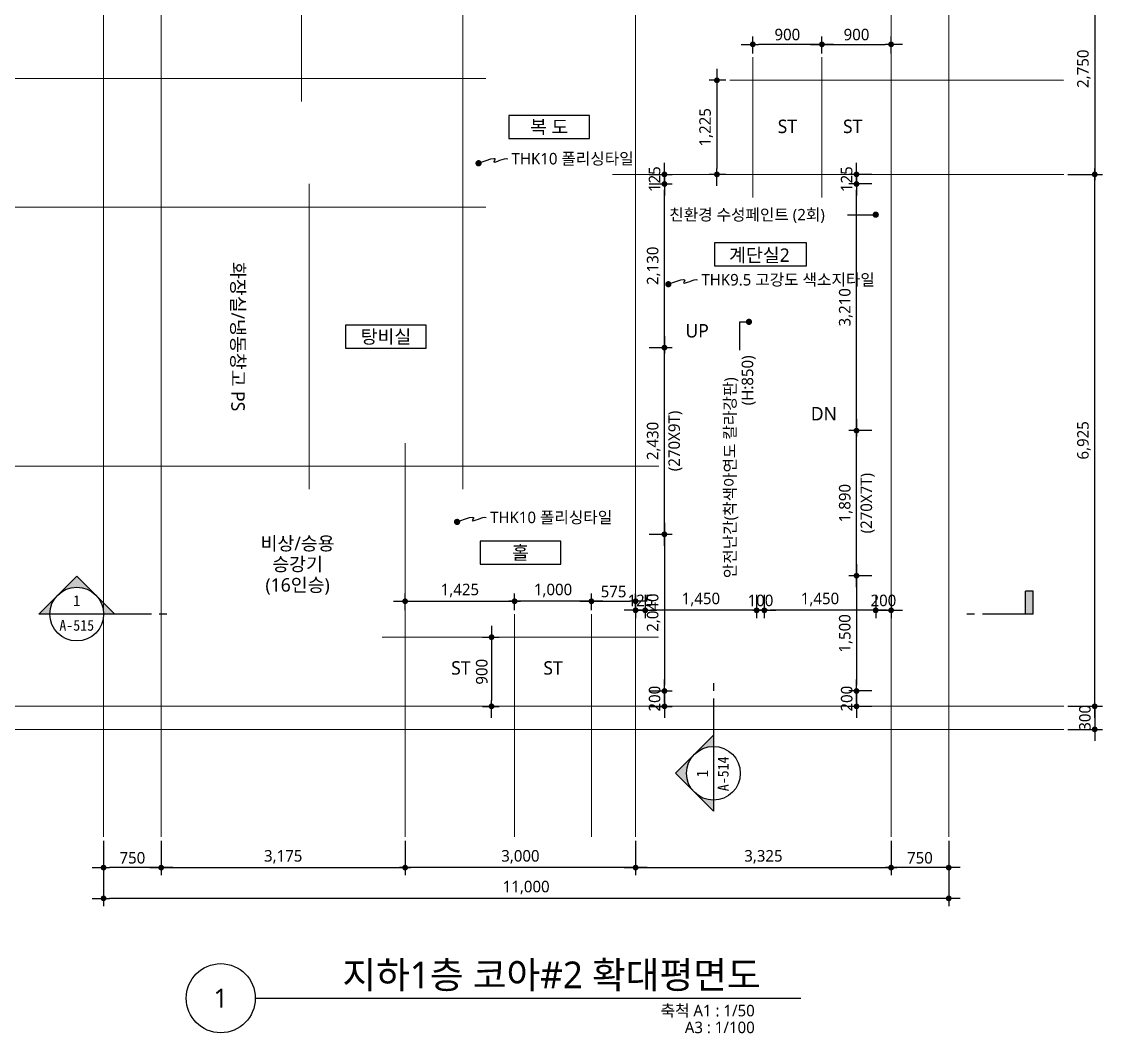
# Model space of a CAD drawing. Header units: millimetres. Extents: x 3320976 to 3527701, y 1183647 to 1243117.
# Drawn here: x 3365284 to 3379351, y 1183647 to 1196819 of the extents above; entities that cross this region are included whole.
import ezdxf
from ezdxf.enums import TextEntityAlignment as Align

# ---------------------------------------------------------------- set-up
doc = ezdxf.new("R2010")
doc.units = ezdxf.units.MM
doc.header["$MEASUREMENT"] = 0
doc.linetypes.add('CEN', pattern=[62, 60, -1, 0, -1])
doc.layers.get('0').update_dxf_attribs({"linetype": 'CONTINUOUS'})
for name, color, linetype, lineweight in [('A-CNTL', 1, 'CEN', 15), ('A-DIMS', 7, 'CONTINUOUS', 25), ('A-MKXS-LEAD', 7, 'CONTINUOUS', 25), ('A-MKXS-MAK1', 3, 'CONTINUOUS', 25), ('A-MKXS-TEXT1', 3, 'CONTINUOUS', 25), ('A-MKXS-TEXT2', 7, 'CONTINUOUS', 25), ('A-MKXX-NAME', 3, 'CONTINUOUS', 25), ('A-MKXX-SYMB', 7, 'CONTINUOUS', 25), ('A-XXXX-SYMB', 7, 'CONTINUOUS', 25), ('A-XXXX-TXT1', 3, 'CONTINUOUS', 25)]:
    doc.layers.add(name, color=color, linetype=linetype, lineweight=lineweight)
doc.styles.add('HY울릉도L', font='')
doc.styles.add('돋움체', font='')
doc.styles.add('맑은고딕', font='malgun.ttf')
doc.styles.get('HY울릉도L').set_extended_font_data('HYwulM')
doc.styles.get('돋움체').set_extended_font_data('DotumChe')
doc.dimstyles.new('CDIM', dxfattribs={"dimtxt": 3, "dimasz": 1.5, "dimexe": 2, "dimexo": 1, "dimgap": 1, "dimtad": 1, "dimdec": 0, "dimrnd": 0.5, "dimzin": 0, "dimdsep": 32, "dimlunit": 6, "dimtxsty": 'HY울릉도L', "dimblk1": '_CIDOT', "dimblk2": '_CIDOT', "dimsah": 1, "dimcen": 5.5, "dimclrd": 2, "dimclre": 2, "dimclrt": 7, "dimadec": 0, "dimazin": 0, "dimtfac": 1, "dimtdec": 0, "dimtix": 1, "dimtmove": 2, "dimatfit": 1, "dimldrblk": '_CIDOT', "dimfxl": 1, "dimtolj": 1, "dimtzin": 0, "dimlwd": -1, "dimarcsym": 0})

# ---------------------------------------------------------------- blocks, each defined once
blk = doc.blocks.new('_CIDOT')
at = {"color": 0, "linetype": 'ByBlock'}
blk.add_line((2, 0), (-1, 0), dxfattribs=at)
at = {"color": 0, "linetype": 'ByBlock', "const_width": 0.5}
blk.add_lwpolyline([(-0.25, 0, 1), (0.25, 0, 1)], format="xyb", close=True, dxfattribs=at)
blk = doc.blocks.new('*D472')
at = {"layer": 'A-DIMS', "lineweight": -2, "transparency": 16777216}
for p, q in [((0, -14450), (0, -14900)), ((750, -14450), (750, -14900))]:
    blk.add_line(p, q, dxfattribs=at)
at = {"layer": 'A-DIMS', "transparency": 16777216}
blk.add_line((675, -14800), (75, -14800), dxfattribs=at)
at = {"layer": 'A-DIMS', "transparency": 16777216, "xscale": 75, "yscale": 75, "zscale": 75, "rotation": 180}
blk.add_blockref('_CIDOT', (0, -14800), dxfattribs=at)
at = {"layer": 'A-DIMS', "transparency": 16777216, "xscale": 75, "yscale": 75, "zscale": 75}
blk.add_blockref('_CIDOT', (750, -14800), dxfattribs=at)
at = {"layer": 'A-DIMS', "color": 3, "transparency": 16777216, "insert": (375, -14673), "char_height": 150, "attachment_point": 5, "style": '맑은고딕'}
blk.add_mtext('\\A1;750', dxfattribs=at)
blk = doc.blocks.new('*D473')
at = {"layer": 'A-DIMS', "lineweight": -2, "transparency": 16777216}
for p, q in [((10250, -14450), (10250, -14900)), ((11000, -14450), (11000, -14900))]:
    blk.add_line(p, q, dxfattribs=at)
at = {"layer": 'A-DIMS', "transparency": 16777216}
blk.add_line((10925, -14800), (10325, -14800), dxfattribs=at)
at = {"layer": 'A-DIMS', "transparency": 16777216, "xscale": 75, "yscale": 75, "zscale": 75, "rotation": 180}
blk.add_blockref('_CIDOT', (10250, -14800), dxfattribs=at)
at = {"layer": 'A-DIMS', "transparency": 16777216, "xscale": 75, "yscale": 75, "zscale": 75}
blk.add_blockref('_CIDOT', (11000, -14800), dxfattribs=at)
at = {"layer": 'A-DIMS', "color": 3, "transparency": 16777216, "insert": (10625, -14673), "char_height": 150, "attachment_point": 5, "style": '맑은고딕'}
blk.add_mtext('\\A1;750', dxfattribs=at)
blk = doc.blocks.new('*D475')
at = {"layer": 'A-DIMS', "lineweight": -2, "transparency": 16777216}
for p, q in [((6925, -14450), (6925, -14900)), ((10250, -14450), (10250, -14900))]:
    blk.add_line(p, q, dxfattribs=at)
at = {"layer": 'A-DIMS', "transparency": 16777216}
blk.add_line((7000, -14800), (10175, -14800), dxfattribs=at)
at = {"layer": 'A-DIMS', "transparency": 16777216, "xscale": 75, "yscale": 75, "zscale": 75, "rotation": 180}
blk.add_blockref('_CIDOT', (6925, -14800), dxfattribs=at)
at = {"layer": 'A-DIMS', "transparency": 16777216, "xscale": 75, "yscale": 75, "zscale": 75}
blk.add_blockref('_CIDOT', (10250, -14800), dxfattribs=at)
at = {"layer": 'A-DIMS', "color": 3, "transparency": 16777216, "insert": (8588, -14660), "char_height": 150, "attachment_point": 5, "style": '맑은고딕'}
blk.add_mtext('\\A1;3,325', dxfattribs=at)
blk = doc.blocks.new('*D476')
at = {"layer": 'A-DIMS', "lineweight": -2, "transparency": 16777216}
for p, q in [((750, -14450), (750, -14900)), ((3925, -14450), (3925, -14900))]:
    blk.add_line(p, q, dxfattribs=at)
at = {"layer": 'A-DIMS', "transparency": 16777216}
blk.add_line((825, -14800), (3850, -14800), dxfattribs=at)
at = {"layer": 'A-DIMS', "transparency": 16777216, "xscale": 75, "yscale": 75, "zscale": 75, "rotation": 180}
blk.add_blockref('_CIDOT', (750, -14800), dxfattribs=at)
at = {"layer": 'A-DIMS', "transparency": 16777216, "xscale": 75, "yscale": 75, "zscale": 75}
blk.add_blockref('_CIDOT', (3925, -14800), dxfattribs=at)
at = {"layer": 'A-DIMS', "color": 3, "transparency": 16777216, "insert": (2338, -14660), "char_height": 150, "attachment_point": 5, "style": '맑은고딕'}
blk.add_mtext('\\A1;3,175', dxfattribs=at)
blk = doc.blocks.new('*D477')
at = {"layer": 'A-DIMS', "lineweight": -2, "transparency": 16777216}
for p, q in [((12550, -3025), (13000, -3025)), ((12550, -5775), (13000, -5775))]:
    blk.add_line(p, q, dxfattribs=at)
at = {"layer": 'A-DIMS', "transparency": 16777216}
blk.add_line((12900, -3100), (12900, -5700), dxfattribs=at)
at = {"layer": 'A-DIMS', "transparency": 16777216, "xscale": 75, "yscale": 75, "zscale": 75}
for p, rotation in [((12900, -3025), 90), ((12900, -5775), 270)]:
    blk.add_blockref('_CIDOT', p, dxfattribs=dict(at, rotation=rotation))
at = {"layer": 'A-DIMS', "color": 3, "transparency": 16777216, "insert": (12760, -4400), "char_height": 150, "attachment_point": 5, "rotation": 90, "style": '맑은고딕'}
blk.add_mtext('\\A1;2,750', dxfattribs=at)
blk = doc.blocks.new('*D478')
at = {"layer": 'A-DIMS', "lineweight": -2, "transparency": 16777216}
for p, q in [((12550, -5775), (13000, -5775)), ((12550, -12700), (13000, -12700))]:
    blk.add_line(p, q, dxfattribs=at)
at = {"layer": 'A-DIMS', "transparency": 16777216}
blk.add_line((12900, -12625), (12900, -5850), dxfattribs=at)
at = {"layer": 'A-DIMS', "transparency": 16777216, "xscale": 75, "yscale": 75, "zscale": 75}
for p, rotation in [((12900, -5775), 90), ((12900, -12700), 270)]:
    blk.add_blockref('_CIDOT', p, dxfattribs=dict(at, rotation=rotation))
at = {"layer": 'A-DIMS', "color": 3, "transparency": 16777216, "insert": (12760, -9238), "char_height": 150, "attachment_point": 5, "rotation": 90, "style": '맑은고딕'}
blk.add_mtext('\\A1;6,925', dxfattribs=at)
blk = doc.blocks.new('*D479')
at = {"layer": 'A-DIMS', "transparency": 16777216}
for p, q in [((12900, -12625), (12900, -12550)), ((12900, -12700), (12900, -13000)), ((12900, -13075), (12900, -13150))]:
    blk.add_line(p, q, dxfattribs=at)
at = {"layer": 'A-DIMS', "lineweight": -2, "transparency": 16777216}
for p, q in [((12550, -12700), (13000, -12700)), ((12550, -13000), (13000, -13000))]:
    blk.add_line(p, q, dxfattribs=at)
at = {"layer": 'A-DIMS', "transparency": 16777216, "xscale": 75, "yscale": 75, "zscale": 75}
for p, rotation in [((12900, -12700), 270), ((12900, -13000), 90)]:
    blk.add_blockref('_CIDOT', p, dxfattribs=dict(at, rotation=rotation))
at = {"layer": 'A-DIMS', "color": 3, "transparency": 16777216, "insert": (12773, -12850), "char_height": 150, "attachment_point": 5, "rotation": 90, "style": '맑은고딕'}
blk.add_mtext('\\A1;300', dxfattribs=at)
blk = doc.blocks.new('*D482')
at = {"layer": 'A-DIMS', "lineweight": -2, "transparency": 16777216}
for p, q in [((3925, -14450), (3925, -14900)), ((6925, -14450), (6925, -14900))]:
    blk.add_line(p, q, dxfattribs=at)
at = {"layer": 'A-DIMS', "transparency": 16777216}
blk.add_line((6850, -14800), (4000, -14800), dxfattribs=at)
at = {"layer": 'A-DIMS', "transparency": 16777216, "xscale": 75, "yscale": 75, "zscale": 75, "rotation": 180}
blk.add_blockref('_CIDOT', (3925, -14800), dxfattribs=at)
at = {"layer": 'A-DIMS', "transparency": 16777216, "xscale": 75, "yscale": 75, "zscale": 75}
blk.add_blockref('_CIDOT', (6925, -14800), dxfattribs=at)
at = {"layer": 'A-DIMS', "color": 3, "transparency": 16777216, "insert": (5425, -14660), "char_height": 150, "attachment_point": 5, "style": '맑은고딕'}
blk.add_mtext('\\A1;3,000', dxfattribs=at)
blk = doc.blocks.new('*D486')
at = {"layer": 'A-DIMS', "lineweight": -2, "transparency": 16777216}
for p, q in [((0, -14450), (0, -15300)), ((11000, -14450), (11000, -15300))]:
    blk.add_line(p, q, dxfattribs=at)
at = {"layer": 'A-DIMS', "transparency": 16777216}
blk.add_line((10925, -15200), (75, -15200), dxfattribs=at)
at = {"layer": 'A-DIMS', "transparency": 16777216, "xscale": 75, "yscale": 75, "zscale": 75, "rotation": 180}
blk.add_blockref('_CIDOT', (0, -15200), dxfattribs=at)
at = {"layer": 'A-DIMS', "transparency": 16777216, "xscale": 75, "yscale": 75, "zscale": 75}
blk.add_blockref('_CIDOT', (11000, -15200), dxfattribs=at)
at = {"layer": 'A-DIMS', "color": 3, "transparency": 16777216, "insert": (5500, -15060), "char_height": 150, "attachment_point": 5, "style": '맑은고딕'}
blk.add_mtext('\\A1;11,000', dxfattribs=at)
blk = doc.blocks.new('비상승용승강기16인승')
at = {"layer": 'A-MKXX-NAME', "style": '맑은고딕'}
for s, p in [('비상/승용', (0, 270)), ('승강기', (0, 0)), ('(16인승)', (0, -270))]:
    blk.add_text(s, height=175, dxfattribs=at).set_placement(p, align=Align.MIDDLE_CENTER)
blk = doc.blocks.new('*D14')
at = {"layer": 'A-DIMS', "lineweight": -2, "transparency": 16777216}
for p, q in [((3371701, 1189155), (3371701, 1189373)), ((3372701, 1189155), (3372701, 1189373))]:
    blk.add_line(p, q, dxfattribs=at)
at = {"layer": 'A-DIMS', "transparency": 16777216}
blk.add_line((3372626, 1189273), (3371776, 1189273), dxfattribs=at)
at = {"layer": 'A-DIMS', "transparency": 16777216, "xscale": 75, "yscale": 75, "zscale": 75, "rotation": 180}
blk.add_blockref('_CIDOT', (3371701, 1189273), dxfattribs=at)
at = {"layer": 'A-DIMS', "transparency": 16777216, "xscale": 75, "yscale": 75, "zscale": 75}
blk.add_blockref('_CIDOT', (3372701, 1189273), dxfattribs=at)
at = {"layer": 'A-DIMS', "color": 3, "transparency": 16777216, "insert": (3372201, 1189413), "char_height": 150, "attachment_point": 5, "style": '맑은고딕'}
blk.add_mtext('\\A1;1,000', dxfattribs=at)
blk = doc.blocks.new('*D9')
at = {"layer": 'A-DIMS', "lineweight": -2, "transparency": 16777216}
for p, q in [((3370276, 1189155), (3370276, 1189373)), ((3371701, 1189155), (3371701, 1189373))]:
    blk.add_line(p, q, dxfattribs=at)
at = {"layer": 'A-DIMS', "transparency": 16777216}
blk.add_line((3370351, 1189273), (3371626, 1189273), dxfattribs=at)
at = {"layer": 'A-DIMS', "transparency": 16777216, "xscale": 75, "yscale": 75, "zscale": 75, "rotation": 180}
blk.add_blockref('_CIDOT', (3370276, 1189273), dxfattribs=at)
at = {"layer": 'A-DIMS', "transparency": 16777216, "xscale": 75, "yscale": 75, "zscale": 75}
blk.add_blockref('_CIDOT', (3371701, 1189273), dxfattribs=at)
at = {"layer": 'A-DIMS', "color": 3, "transparency": 16777216, "insert": (3370989, 1189413), "char_height": 150, "attachment_point": 5, "style": '맑은고딕'}
blk.add_mtext('\\A1;1,425', dxfattribs=at)
blk = doc.blocks.new('*D10')
at = {"layer": 'A-DIMS', "lineweight": -2, "transparency": 16777216}
for p, q in [((3372701, 1189155), (3372701, 1189373)), ((3373276, 1189155), (3373276, 1189373))]:
    blk.add_line(p, q, dxfattribs=at)
at = {"layer": 'A-DIMS', "transparency": 16777216}
blk.add_line((3372776, 1189273), (3373201, 1189273), dxfattribs=at)
at = {"layer": 'A-DIMS', "transparency": 16777216, "xscale": 75, "yscale": 75, "zscale": 75, "rotation": 180}
blk.add_blockref('_CIDOT', (3372701, 1189273), dxfattribs=at)
at = {"layer": 'A-DIMS', "transparency": 16777216, "xscale": 75, "yscale": 75, "zscale": 75}
blk.add_blockref('_CIDOT', (3373276, 1189273), dxfattribs=at)
at = {"layer": 'A-DIMS', "color": 3, "transparency": 16777216, "insert": (3372989, 1189399), "char_height": 150, "attachment_point": 5, "style": '맑은고딕'}
blk.add_mtext('\\A1;575', dxfattribs=at)
blk = doc.blocks.new('*D11')
at = {"layer": 'A-DIMS', "lineweight": -2, "transparency": 16777216}
for p, q in [((3374801, 1196405), (3374801, 1196623)), ((3375701, 1196405), (3375701, 1196623))]:
    blk.add_line(p, q, dxfattribs=at)
at = {"layer": 'A-DIMS', "transparency": 16777216}
blk.add_line((3375626, 1196523), (3374876, 1196523), dxfattribs=at)
at = {"layer": 'A-DIMS', "transparency": 16777216, "xscale": 75, "yscale": 75, "zscale": 75, "rotation": 180}
blk.add_blockref('_CIDOT', (3374801, 1196523), dxfattribs=at)
at = {"layer": 'A-DIMS', "transparency": 16777216, "xscale": 75, "yscale": 75, "zscale": 75}
blk.add_blockref('_CIDOT', (3375701, 1196523), dxfattribs=at)
at = {"layer": 'A-DIMS', "color": 3, "transparency": 16777216, "insert": (3375251, 1196650), "char_height": 150, "attachment_point": 5, "style": '맑은고딕'}
blk.add_mtext('\\A1;900', dxfattribs=at)
blk = doc.blocks.new('*D12')
at = {"layer": 'A-DIMS', "lineweight": -2, "transparency": 16777216}
for p, q in [((3375701, 1196405), (3375701, 1196623)), ((3376601, 1196405), (3376601, 1196623))]:
    blk.add_line(p, q, dxfattribs=at)
at = {"layer": 'A-DIMS', "transparency": 16777216}
blk.add_line((3375776, 1196523), (3376526, 1196523), dxfattribs=at)
at = {"layer": 'A-DIMS', "transparency": 16777216, "xscale": 75, "yscale": 75, "zscale": 75, "rotation": 180}
blk.add_blockref('_CIDOT', (3375701, 1196523), dxfattribs=at)
at = {"layer": 'A-DIMS', "transparency": 16777216, "xscale": 75, "yscale": 75, "zscale": 75}
blk.add_blockref('_CIDOT', (3376601, 1196523), dxfattribs=at)
at = {"layer": 'A-DIMS', "color": 3, "transparency": 16777216, "insert": (3376151, 1196650), "char_height": 150, "attachment_point": 5, "style": '맑은고딕'}
blk.add_mtext('\\A1;900', dxfattribs=at)
blk = doc.blocks.new('*D13')
at = {"layer": 'A-DIMS', "lineweight": -2, "transparency": 16777216}
for p, q in [((3374451, 1196055), (3374234, 1196055)), ((3374451, 1194830), (3374234, 1194830))]:
    blk.add_line(p, q, dxfattribs=at)
at = {"layer": 'A-DIMS', "transparency": 16777216}
blk.add_line((3374334, 1195980), (3374334, 1194905), dxfattribs=at)
at = {"layer": 'A-DIMS', "transparency": 16777216, "xscale": 75, "yscale": 75, "zscale": 75}
for p, rotation in [((3374334, 1196055), 90), ((3374334, 1194830), 270)]:
    blk.add_blockref('_CIDOT', p, dxfattribs=dict(at, rotation=rotation))
at = {"layer": 'A-DIMS', "color": 3, "transparency": 16777216, "insert": (3374193, 1195443), "char_height": 150, "attachment_point": 5, "rotation": 90, "style": '맑은고딕'}
blk.add_mtext('\\A1;1,225', dxfattribs=at)
blk = doc.blocks.new('*D45')
at = {"layer": 'A-DIMS', "lineweight": -2, "transparency": 16777216}
for p, q in [((3371284, 1188805), (3371501, 1188805)), ((3371284, 1187905), (3371501, 1187905))]:
    blk.add_line(p, q, dxfattribs=at)
at = {"layer": 'A-DIMS', "transparency": 16777216}
blk.add_line((3371401, 1188730), (3371401, 1187980), dxfattribs=at)
at = {"layer": 'A-DIMS', "transparency": 16777216, "xscale": 75, "yscale": 75, "zscale": 75}
for p, rotation in [((3371401, 1188805), 90), ((3371401, 1187905), 270)]:
    blk.add_blockref('_CIDOT', p, dxfattribs=dict(at, rotation=rotation))
at = {"layer": 'A-DIMS', "color": 3, "transparency": 16777216, "insert": (3371274, 1188355), "char_height": 150, "attachment_point": 5, "rotation": 90, "style": '맑은고딕'}
blk.add_mtext('\\A1;900', dxfattribs=at)
blk = doc.blocks.new('CORE 2- 단면')
at = {"layer": 'A-MKXS-MAK1'}
h = blk.add_hatch(color=256, dxfattribs=at)
h.paths.add_polyline_path([(5095, 12859), (4847, 12611, 0.414214), (4847, 13106)])
h.paths.add_polyline_path([(4847, 12611), (4600, 12364), (4600, 12509, 0.198912)])
h.paths.add_polyline_path([(4847, 13106, 0.198912), (4600, 13209), (4600, 13354)])
for points in [[(537, 10486), (437, 10486), (437, 10786), (537, 10786)], [(4900, -2015), (4900, -2115), (4600, -2115), (4600, -2015)]]:
    blk.add_hatch(color=256, dxfattribs=at).paths.add_polyline_path(points)
h = blk.add_hatch(color=256, dxfattribs=at)
h.paths.add_polyline_path([(12887, 10291), (12639, 10538, 0.414214), (13134, 10538)])
h.paths.add_polyline_path([(12639, 10538), (12392, 10786), (12537, 10786, 0.198912)])
h.paths.add_polyline_path([(13134, 10538, 0.198912), (13237, 10786), (13382, 10786)])
for p, q in [((4600, 13354), (5095, 12859)), ((4600, 11886), (4600, 13354)), ((4600, 12364), (5095, 12859)), ((4600, 11686), (4600, 11786)), ((437, 10786), (1100, 10786)), ((437, 10786), (437, 10486)), ((537, 10786), (537, 10486)), ((1200, 10786), (1300, 10786)), ((11714, 10786), (11814, 10786)), ((11914, 10786), (13382, 10786)), ((12392, 10786), (12887, 10291)), ((13382, 10786), (12887, 10291)), ((437, 10486), (537, 10486)), ((4600, -1352), (4600, -1252)), ((4600, -2115), (4600, -1452)), ((4600, -2015), (4900, -2015)), ((4900, -2115), (4900, -2015)), ((4600, -2115), (4900, -2115))]:
    blk.add_line(p, q, dxfattribs=at)
for centre in [(4600, 12859), (12887, 10786)]:
    blk.add_circle(centre, 350, dxfattribs=at)
at = {"layer": 'A-MKXS-TEXT2', "style": '돋움체'}
for s, height, rotation, p in [('A-514', 140, 270, (4472, 12866)), ('1', 150, 270, (4744, 12863)), ('A-515', 140, 180, (12887, 10934)), ('1', 140, 180, (12887, 10611))]:
    blk.add_text(s, height=height, rotation=rotation, dxfattribs=at).set_placement(p, align=Align.MIDDLE)
blk = doc.blocks.new('*D353')
at = {"layer": 'A-DIMS', "lineweight": -2, "transparency": 16777216}
for p, q in [((3373451, 1192575), (3373751, 1192575)), ((3373451, 1190145), (3373751, 1190145))]:
    blk.add_line(p, q, dxfattribs=at)
at = {"layer": 'A-DIMS', "transparency": 16777216}
blk.add_line((3373651, 1190220), (3373651, 1192500), dxfattribs=at)
at = {"layer": 'A-DIMS', "transparency": 16777216, "xscale": 75, "yscale": 75, "zscale": 75}
for p, rotation in [((3373651, 1192575), 90), ((3373651, 1190145), 270)]:
    blk.add_blockref('_CIDOT', p, dxfattribs=dict(at, rotation=rotation))
at = {"layer": 'A-DIMS', "color": 3, "transparency": 16777216, "char_height": 150, "attachment_point": 5, "rotation": 90, "style": '맑은고딕'}
for s, insert in [('\\A1;(270X9T)', (3373794, 1191360)), ('\\A1;2,430', (3373511, 1191360))]:
    blk.add_mtext(s, dxfattribs=dict(at, insert=insert))
blk = doc.blocks.new('*D354')
at = {"layer": 'A-DIMS', "lineweight": -2, "transparency": 16777216}
for p, q in [((3373451, 1190145), (3373751, 1190145)), ((3373451, 1188105), (3373751, 1188105))]:
    blk.add_line(p, q, dxfattribs=at)
at = {"layer": 'A-DIMS', "transparency": 16777216}
blk.add_line((3373651, 1190070), (3373651, 1188180), dxfattribs=at)
at = {"layer": 'A-DIMS', "transparency": 16777216, "xscale": 75, "yscale": 75, "zscale": 75}
for p, rotation in [((3373651, 1190145), 90), ((3373651, 1188105), 270)]:
    blk.add_blockref('_CIDOT', p, dxfattribs=dict(at, rotation=rotation))
at = {"layer": 'A-DIMS', "color": 3, "transparency": 16777216, "insert": (3373511, 1189125), "char_height": 150, "attachment_point": 5, "rotation": 90, "style": '맑은고딕'}
blk.add_mtext('\\A1;2,040', dxfattribs=at)
blk = doc.blocks.new('*D355')
at = {"layer": 'A-DIMS', "lineweight": -2, "transparency": 16777216}
for p, q in [((3373451, 1194705), (3373751, 1194705)), ((3373451, 1192575), (3373751, 1192575))]:
    blk.add_line(p, q, dxfattribs=at)
at = {"layer": 'A-DIMS', "transparency": 16777216}
blk.add_line((3373651, 1192650), (3373651, 1194630), dxfattribs=at)
at = {"layer": 'A-DIMS', "transparency": 16777216, "xscale": 75, "yscale": 75, "zscale": 75}
for p, rotation in [((3373651, 1194705), 90), ((3373651, 1192575), 270)]:
    blk.add_blockref('_CIDOT', p, dxfattribs=dict(at, rotation=rotation))
at = {"layer": 'A-DIMS', "color": 3, "transparency": 16777216, "insert": (3373511, 1193640), "char_height": 150, "attachment_point": 5, "rotation": 90, "style": '맑은고딕'}
blk.add_mtext('\\A1;2,130', dxfattribs=at)
blk = doc.blocks.new('*D356')
at = {"layer": 'A-DIMS', "transparency": 16777216}
for p, q in [((3373651, 1194905), (3373651, 1194980)), ((3373651, 1194705), (3373651, 1194830)), ((3373651, 1194630), (3373651, 1194555))]:
    blk.add_line(p, q, dxfattribs=at)
at = {"layer": 'A-DIMS', "lineweight": -2, "transparency": 16777216}
for p, q in [((3373451, 1194830), (3373751, 1194830)), ((3373451, 1194705), (3373751, 1194705))]:
    blk.add_line(p, q, dxfattribs=at)
at = {"layer": 'A-DIMS', "transparency": 16777216, "xscale": 75, "yscale": 75, "zscale": 75}
for p, rotation in [((3373651, 1194830), 270), ((3373651, 1194705), 90)]:
    blk.add_blockref('_CIDOT', p, dxfattribs=dict(at, rotation=rotation))
at = {"layer": 'A-DIMS', "color": 3, "transparency": 16777216, "insert": (3373523, 1194768), "char_height": 150, "attachment_point": 5, "rotation": 90, "style": '맑은고딕'}
blk.add_mtext('\\A1;125', dxfattribs=at)
blk = doc.blocks.new('*D357')
at = {"layer": 'A-DIMS', "transparency": 16777216}
for p, q in [((3373651, 1188180), (3373651, 1188255)), ((3373651, 1188105), (3373651, 1187905)), ((3373651, 1187830), (3373651, 1187755))]:
    blk.add_line(p, q, dxfattribs=at)
at = {"layer": 'A-DIMS', "lineweight": -2, "transparency": 16777216}
for p, q in [((3373451, 1188105), (3373751, 1188105)), ((3373451, 1187905), (3373751, 1187905))]:
    blk.add_line(p, q, dxfattribs=at)
at = {"layer": 'A-DIMS', "transparency": 16777216, "xscale": 75, "yscale": 75, "zscale": 75}
for p, rotation in [((3373651, 1188105), 270), ((3373651, 1187905), 90)]:
    blk.add_blockref('_CIDOT', p, dxfattribs=dict(at, rotation=rotation))
at = {"layer": 'A-DIMS', "color": 3, "transparency": 16777216, "insert": (3373524, 1188005), "char_height": 150, "attachment_point": 5, "rotation": 90, "style": '맑은고딕'}
blk.add_mtext('\\A1;200', dxfattribs=at)
blk = doc.blocks.new('*D358')
at = {"layer": 'A-DIMS', "lineweight": -2, "transparency": 16777216}
for p, q in [((3376351, 1191495), (3376051, 1191495)), ((3376351, 1189605), (3376051, 1189605))]:
    blk.add_line(p, q, dxfattribs=at)
at = {"layer": 'A-DIMS', "transparency": 16777216}
blk.add_line((3376151, 1189680), (3376151, 1191420), dxfattribs=at)
at = {"layer": 'A-DIMS', "transparency": 16777216, "xscale": 75, "yscale": 75, "zscale": 75}
for p, rotation in [((3376151, 1191495), 90), ((3376151, 1189605), 270)]:
    blk.add_blockref('_CIDOT', p, dxfattribs=dict(at, rotation=rotation))
at = {"layer": 'A-DIMS', "color": 3, "transparency": 16777216, "char_height": 150, "attachment_point": 5, "rotation": 90, "style": '맑은고딕'}
for s, insert in [('\\A1;(270X7T)', (3376295, 1190550)), ('\\A1;1,890', (3376011, 1190550))]:
    blk.add_mtext(s, dxfattribs=dict(at, insert=insert))
blk = doc.blocks.new('*D359')
at = {"layer": 'A-DIMS', "lineweight": -2, "transparency": 16777216}
for p, q in [((3376351, 1189605), (3376051, 1189605)), ((3376351, 1188105), (3376051, 1188105))]:
    blk.add_line(p, q, dxfattribs=at)
at = {"layer": 'A-DIMS', "transparency": 16777216}
blk.add_line((3376151, 1189530), (3376151, 1188180), dxfattribs=at)
at = {"layer": 'A-DIMS', "transparency": 16777216, "xscale": 75, "yscale": 75, "zscale": 75}
for p, rotation in [((3376151, 1189605), 90), ((3376151, 1188105), 270)]:
    blk.add_blockref('_CIDOT', p, dxfattribs=dict(at, rotation=rotation))
at = {"layer": 'A-DIMS', "color": 3, "transparency": 16777216, "insert": (3376011, 1188855), "char_height": 150, "attachment_point": 5, "rotation": 90, "style": '맑은고딕'}
blk.add_mtext('\\A1;1,500', dxfattribs=at)
blk = doc.blocks.new('*D360')
at = {"layer": 'A-DIMS', "lineweight": -2, "transparency": 16777216}
for p, q in [((3376351, 1194705), (3376051, 1194705)), ((3376351, 1191495), (3376051, 1191495))]:
    blk.add_line(p, q, dxfattribs=at)
at = {"layer": 'A-DIMS', "transparency": 16777216}
blk.add_line((3376151, 1191570), (3376151, 1194630), dxfattribs=at)
at = {"layer": 'A-DIMS', "transparency": 16777216, "xscale": 75, "yscale": 75, "zscale": 75}
for p, rotation in [((3376151, 1194705), 90), ((3376151, 1191495), 270)]:
    blk.add_blockref('_CIDOT', p, dxfattribs=dict(at, rotation=rotation))
at = {"layer": 'A-DIMS', "color": 3, "transparency": 16777216, "insert": (3376011, 1193100), "char_height": 150, "attachment_point": 5, "rotation": 90, "style": '맑은고딕'}
blk.add_mtext('\\A1;3,210', dxfattribs=at)
blk = doc.blocks.new('*D361')
at = {"layer": 'A-DIMS', "transparency": 16777216}
for p, q in [((3376151, 1194905), (3376151, 1194980)), ((3376151, 1194705), (3376151, 1194830)), ((3376151, 1194630), (3376151, 1194555))]:
    blk.add_line(p, q, dxfattribs=at)
at = {"layer": 'A-DIMS', "lineweight": -2, "transparency": 16777216}
for p, q in [((3376351, 1194830), (3376051, 1194830)), ((3376351, 1194705), (3376051, 1194705))]:
    blk.add_line(p, q, dxfattribs=at)
at = {"layer": 'A-DIMS', "transparency": 16777216, "xscale": 75, "yscale": 75, "zscale": 75}
for p, rotation in [((3376151, 1194830), 270), ((3376151, 1194705), 90)]:
    blk.add_blockref('_CIDOT', p, dxfattribs=dict(at, rotation=rotation))
at = {"layer": 'A-DIMS', "color": 3, "transparency": 16777216, "insert": (3376023, 1194768), "char_height": 150, "attachment_point": 5, "rotation": 90, "style": '맑은고딕'}
blk.add_mtext('\\A1;125', dxfattribs=at)
blk = doc.blocks.new('*D362')
at = {"layer": 'A-DIMS', "transparency": 16777216}
for p, q in [((3376151, 1188180), (3376151, 1188255)), ((3376151, 1188105), (3376151, 1187905)), ((3376151, 1187830), (3376151, 1187755))]:
    blk.add_line(p, q, dxfattribs=at)
at = {"layer": 'A-DIMS', "lineweight": -2, "transparency": 16777216}
for p, q in [((3376351, 1188105), (3376051, 1188105)), ((3376351, 1187905), (3376051, 1187905))]:
    blk.add_line(p, q, dxfattribs=at)
at = {"layer": 'A-DIMS', "transparency": 16777216, "xscale": 75, "yscale": 75, "zscale": 75}
for p, rotation in [((3376151, 1188105), 270), ((3376151, 1187905), 90)]:
    blk.add_blockref('_CIDOT', p, dxfattribs=dict(at, rotation=rotation))
at = {"layer": 'A-DIMS', "color": 3, "transparency": 16777216, "insert": (3376024, 1188005), "char_height": 150, "attachment_point": 5, "rotation": 90, "style": '맑은고딕'}
blk.add_mtext('\\A1;200', dxfattribs=at)
blk = doc.blocks.new('*D457')
at = {"layer": 'A-DIMS', "lineweight": -2, "transparency": 16777216}
for p, q in [((3373401, 1189355), (3373401, 1189055)), ((3374851, 1189355), (3374851, 1189055))]:
    blk.add_line(p, q, dxfattribs=at)
at = {"layer": 'A-DIMS', "transparency": 16777216}
blk.add_line((3374776, 1189155), (3373476, 1189155), dxfattribs=at)
at = {"layer": 'A-DIMS', "transparency": 16777216, "xscale": 75, "yscale": 75, "zscale": 75, "rotation": 180}
blk.add_blockref('_CIDOT', (3373401, 1189155), dxfattribs=at)
at = {"layer": 'A-DIMS', "transparency": 16777216, "xscale": 75, "yscale": 75, "zscale": 75}
blk.add_blockref('_CIDOT', (3374851, 1189155), dxfattribs=at)
at = {"layer": 'A-DIMS', "color": 3, "transparency": 16777216, "insert": (3374126, 1189296), "char_height": 150, "attachment_point": 5, "style": '맑은고딕'}
blk.add_mtext('\\A1;1,450', dxfattribs=at)
blk = doc.blocks.new('*D458')
at = {"layer": 'A-DIMS', "lineweight": -2, "transparency": 16777216}
for p, q in [((3373276, 1189355), (3373276, 1189055)), ((3373401, 1189355), (3373401, 1189055))]:
    blk.add_line(p, q, dxfattribs=at)
at = {"layer": 'A-DIMS', "transparency": 16777216}
for p, q in [((3373201, 1189155), (3373126, 1189155)), ((3373276, 1189155), (3373401, 1189155)), ((3373476, 1189155), (3373551, 1189155))]:
    blk.add_line(p, q, dxfattribs=at)
at = {"layer": 'A-DIMS', "transparency": 16777216, "xscale": 75, "yscale": 75, "zscale": 75}
blk.add_blockref('_CIDOT', (3373276, 1189155), dxfattribs=at)
at = {"layer": 'A-DIMS', "transparency": 16777216, "xscale": 75, "yscale": 75, "zscale": 75, "rotation": 180}
blk.add_blockref('_CIDOT', (3373401, 1189155), dxfattribs=at)
at = {"layer": 'A-DIMS', "color": 3, "transparency": 16777216, "insert": (3373339, 1189283), "char_height": 150, "attachment_point": 5, "style": '맑은고딕'}
blk.add_mtext('\\A1;125', dxfattribs=at)
blk = doc.blocks.new('*D459')
at = {"layer": 'A-DIMS', "lineweight": -2, "transparency": 16777216}
for p, q in [((3374951, 1189355), (3374951, 1189055)), ((3376401, 1189355), (3376401, 1189055))]:
    blk.add_line(p, q, dxfattribs=at)
at = {"layer": 'A-DIMS', "transparency": 16777216}
blk.add_line((3376326, 1189155), (3375026, 1189155), dxfattribs=at)
at = {"layer": 'A-DIMS', "transparency": 16777216, "xscale": 75, "yscale": 75, "zscale": 75, "rotation": 180}
blk.add_blockref('_CIDOT', (3374951, 1189155), dxfattribs=at)
at = {"layer": 'A-DIMS', "transparency": 16777216, "xscale": 75, "yscale": 75, "zscale": 75}
blk.add_blockref('_CIDOT', (3376401, 1189155), dxfattribs=at)
at = {"layer": 'A-DIMS', "color": 3, "transparency": 16777216, "insert": (3375676, 1189296), "char_height": 150, "attachment_point": 5, "style": '맑은고딕'}
blk.add_mtext('\\A1;1,450', dxfattribs=at)
blk = doc.blocks.new('*D460')
at = {"layer": 'A-DIMS', "lineweight": -2, "transparency": 16777216}
for p, q in [((3374851, 1189355), (3374851, 1189055)), ((3374951, 1189355), (3374951, 1189055))]:
    blk.add_line(p, q, dxfattribs=at)
at = {"layer": 'A-DIMS', "transparency": 16777216}
for p, q in [((3374776, 1189155), (3374701, 1189155)), ((3374851, 1189155), (3374951, 1189155)), ((3375026, 1189155), (3375101, 1189155))]:
    blk.add_line(p, q, dxfattribs=at)
at = {"layer": 'A-DIMS', "transparency": 16777216, "xscale": 75, "yscale": 75, "zscale": 75}
blk.add_blockref('_CIDOT', (3374851, 1189155), dxfattribs=at)
at = {"layer": 'A-DIMS', "transparency": 16777216, "xscale": 75, "yscale": 75, "zscale": 75, "rotation": 180}
blk.add_blockref('_CIDOT', (3374951, 1189155), dxfattribs=at)
at = {"layer": 'A-DIMS', "color": 3, "transparency": 16777216, "insert": (3374901, 1189283), "char_height": 150, "attachment_point": 5, "style": '맑은고딕'}
blk.add_mtext('\\A1;100', dxfattribs=at)
blk = doc.blocks.new('*D461')
at = {"layer": 'A-DIMS', "lineweight": -2, "transparency": 16777216}
for p, q in [((3376401, 1189355), (3376401, 1189055)), ((3376601, 1189355), (3376601, 1189055))]:
    blk.add_line(p, q, dxfattribs=at)
at = {"layer": 'A-DIMS', "transparency": 16777216}
for p, q in [((3376326, 1189155), (3376251, 1189155)), ((3376401, 1189155), (3376601, 1189155)), ((3376676, 1189155), (3376751, 1189155))]:
    blk.add_line(p, q, dxfattribs=at)
at = {"layer": 'A-DIMS', "transparency": 16777216, "xscale": 75, "yscale": 75, "zscale": 75}
blk.add_blockref('_CIDOT', (3376401, 1189155), dxfattribs=at)
at = {"layer": 'A-DIMS', "transparency": 16777216, "xscale": 75, "yscale": 75, "zscale": 75, "rotation": 180}
blk.add_blockref('_CIDOT', (3376601, 1189155), dxfattribs=at)
at = {"layer": 'A-DIMS', "color": 3, "transparency": 16777216, "insert": (3376501, 1189283), "char_height": 150, "attachment_point": 5, "style": '맑은고딕'}
blk.add_mtext('\\A1;200', dxfattribs=at)
blk = doc.blocks.new('CORE6_GRID')
at = {"layer": 'A-CNTL'}
for p, q in [((0, -14400), (0, 1800)), ((750, -14400), (750, 1800)), ((2575, -4825), (2575, 1800)), ((4675, -9875), (4675, 1800)), ((10250, -14400), (10250, 1800)), ((11000, -14400), (11000, 1800)), ((6925, -14400), (6925, -2725)), ((8450, -6075), (8450, -4250)), ((9350, -6075), (9350, -4250)), ((-1500, -4525), (4975, -4525)), ((8150, -4550), (12500, -4550)), ((2675, -9875), (2675, -5900)), ((6625, -5775), (12500, -5775)), ((-1500, -6200), (4975, -6200)), ((3925, -14400), (3925, -9275)), ((-1500, -9575), (7225, -9575)), ((5350, -14400), (5350, -11500)), ((6350, -14400), (6350, -11500)), ((3625, -11800), (7225, -11800)), ((-1500, -12700), (12500, -12700)), ((-1500, -13000), (12500, -13000))]:
    blk.add_line(p, q, dxfattribs=at)
at = {"layer": 'A-DIMS'}
for base, p1, p2, angle, picture, middle in [((12900, -5775), (12500, -3025), (12500, -5775), 90, '*D477', (12759.9, -4400)), ((12900, -5775), (12500, -12700), (12500, -5775), 270, '*D478', (12759.9, -9237.5)), ((12900, -13000), (12500, -12700), (12500, -13000), 90, '*D479', (12772.5, -12850)), ((0, -14800), (750, -14400), (0, -14400), 180, '*D472', (375, -14672.5)), ((0, -15200), (11000, -14400), (0, -14400), 180, '*D486', (5500, -15059.5)), ((3925, -14800), (6925, -14400), (3925, -14400), 180, '*D482', (5425, -14659.9)), ((10250, -14800), (11000, -14400), (10250, -14400), 180, '*D473', (10625, -14672.5))]:
    dim = blk.add_linear_dim(base=base, p1=p1, p2=p2, angle=angle, dimstyle='CDIM', override={"dimscale": 50, "dimtxsty": '맑은고딕', "dimclrd": 256, "dimclre": 256, "dimclrt": 3}, dxfattribs=at)
    dim.commit()
    dim.dimension.update_dxf_attribs({"geometry": picture, "text_midpoint": middle})
for base, p1, p2, picture, middle in [((3925, -14800), (750, -14400), (3925, -14400), '*D476', (2337.5, -14659.5)), ((10250, -14800), (6925, -14400), (10250, -14400), '*D475', (8587.5, -14659.9))]:
    dim = blk.add_linear_dim(base=base, p1=p1, p2=p2, dimstyle='CDIM', override={"dimscale": 50, "dimtxsty": '맑은고딕', "dimclrd": 256, "dimclre": 256, "dimclrt": 3}, dxfattribs=at)
    dim.commit()
    dim.dimension.update_dxf_attribs({"geometry": picture, "text_midpoint": middle})

msp = doc.modelspace()

# ---------------------------------------------------------------- linework, layer by layer
at = {"layer": 'A-MKXS-LEAD', "const_width": 40}
for points in [[(3371211, 1194977.6, 1), (3371252.5, 1194973.4, 1)], [(3376422, 1194307.5, -1), (3376380.6, 1194303.3, -1)], [(3373681.4, 1193402.1, 1), (3373722.8, 1193397.9, 1)], [(3374753.2, 1192889.7, -1), (3374749.1, 1192931.1, -1)], [(3370931.4, 1190307.8, 1), (3370972.8, 1190303.7, 1)]]:
    msp.add_lwpolyline(points, format="xyb", close=True, dxfattribs=at)
at = {"layer": 'A-MKXS-LEAD'}
for points in [[(3371230.9, 1194975.2), (3371328.7, 1195012.1), (3371392.4, 1195031.9), (3371428.6, 1195038.4), (3371444, 1195034.9), (3371445.1, 1195025), (3371438.6, 1195012.2), (3371431.1, 1195000), (3371429.2, 1194991.9), (3371437.8, 1194990.6), (3371455.9, 1194995), (3371480.8, 1195003.2), (3371509.7, 1195013.3), (3371539.9, 1195023.4), (3371568.7, 1195031.6), (3371593.4, 1195035.9), (3371611.3, 1195034.5)], [(3376034.3, 1194305.4), (3376401.3, 1194305.4), (3376401.3, 1194305.4)], [(3373701.3, 1193399.7), (3373799, 1193436.5), (3373862.7, 1193456.4), (3373899, 1193462.9), (3373914.4, 1193459.4), (3373915.5, 1193449.5), (3373909, 1193436.7), (3373901.5, 1193424.5), (3373899.5, 1193416.4), (3373908.2, 1193415.1), (3373926.3, 1193419.5), (3373951.2, 1193427.7), (3373980.1, 1193437.8), (3374010.3, 1193447.9), (3374039.1, 1193456.1), (3374063.8, 1193460.4), (3374081.7, 1193458.9)], [(3374631.3, 1192543.4), (3374631.3, 1192910.4), (3374751.2, 1192910.4)], [(3370951.3, 1190305.4), (3371049, 1190342.3), (3371112.7, 1190362.2), (3371149, 1190368.6), (3371164.4, 1190365.1), (3371165.5, 1190355.2), (3371159, 1190342.4), (3371151.5, 1190330.2), (3371149.5, 1190322.2), (3371158.2, 1190320.8), (3371176.3, 1190325.2), (3371201.2, 1190333.4), (3371230.1, 1190343.5), (3371260.3, 1190353.6), (3371289.1, 1190361.8), (3371313.8, 1190366.1), (3371331.7, 1190364.7)]]:
    msp.add_lwpolyline(points, dxfattribs=at)
at = {"layer": 'A-MKXX-SYMB'}
for points in [[(3372676.3, 1195597.4), (3371626.3, 1195597.4), (3371626.3, 1195297.4), (3372676.3, 1195297.4)], [(3375501.3, 1193940.4), (3374301.3, 1193940.4), (3374301.3, 1193640.4), (3375501.3, 1193640.4)], [(3370551.3, 1192867.9), (3369501.3, 1192867.9), (3369501.3, 1192567.9), (3370551.3, 1192567.9)], [(3372301.3, 1190055.4), (3371251.3, 1190055.4), (3371251.3, 1189755.4), (3372301.3, 1189755.4)]]:
    msp.add_lwpolyline(points, close=True, dxfattribs=at)
at = {"layer": 'A-XXXX-SYMB'}
msp.add_line((3368326.3, 1184105.4), (3375426.3, 1184105.4), dxfattribs=at)
msp.add_circle((3367876.3, 1184105.4), 450, dxfattribs=at)

# ---------------------------------------------------------------- block references
at = {"rotation": 180}
msp.add_blockref('CORE 2- 단면', (3378888.8, 1199892.2), dxfattribs=at)
at = {"layer": 'A-DIMS'}
msp.add_blockref('CORE6_GRID', (3366351.3, 1200605.4), dxfattribs=at)
at = {"layer": 'A-MKXX-NAME'}
msp.add_blockref('비상승용승강기16인승', (3368876.3, 1189755.4), dxfattribs=at)

# ---------------------------------------------------------------- texts
at = {"layer": 'A-MKXS-TEXT1', "style": '맑은고딕'}
for s, p in [('THK10 폴리싱타일', (3371661.3, 1195034.5)), ('친환경 수성페인트 (2회)', (3373713.8, 1194305.4)), ('THK9.5 고강도 색소지타일', (3374131.7, 1193458.9)), ('THK10 폴리싱타일', (3371381.7, 1190364.7))]:
    msp.add_text(s, height=150, dxfattribs=at).set_placement(p, align=Align.MIDDLE_LEFT)
for s, p in [('(H:850)', (3374731.2, 1191823.9)), ('안전난간(착색아연도 칼라강판)', (3374503.7, 1189573.5))]:
    msp.add_text(s, height=150, rotation=90, dxfattribs=at).set_placement(p, align=Align.MIDDLE_LEFT)
at = {"layer": 'A-MKXX-NAME', "style": '맑은고딕'}
for s, p in [('복 도', (3372151.3, 1195447.4)), ('ST', (3375251.3, 1195455.4)), ('ST', (3376101.3, 1195455.4)), ('계단실2', (3374887.2, 1193778.9)), ('UP', (3374076.2, 1192794.2)), ('탕비실', (3370026.3, 1192717.9)), ('DN', (3375726.3, 1191714.2)), ('홀', (3371776.3, 1189905.4)), ('ST', (3371001.3, 1188405.4)), ('ST', (3372201.3, 1188405.4))]:
    msp.add_text(s, height=175, dxfattribs=at).set_placement(p, align=Align.MIDDLE_CENTER)
msp.add_text('화장실/냉동창고 PS', height=175, rotation=270, dxfattribs=at).set_placement((3368101.3, 1192717.9), align=Align.MIDDLE_CENTER)
at = {"layer": 'A-XXXX-TXT1', "style": '맑은고딕'}
msp.add_text('지하1층 코아#2 확대평면도', height=350, dxfattribs=at).set_placement((3374904.3, 1184128.1), align=Align.BOTTOM_RIGHT)
msp.add_text('1', height=250, dxfattribs=at).set_placement((3367876.3, 1184105.4), align=Align.MIDDLE)
for s, p in [('축척 A1 : 1/50', (3374826.4, 1184019.3)), ('A3 : 1/100', (3374826.4, 1183800.4))]:
    msp.add_text(s, height=150, dxfattribs=at).set_placement(p, align=Align.TOP_RIGHT)

# ---------------------------------------------------------------- dimensions: what is measured, and where the dimension line sits
at = {"layer": 'A-DIMS'}
for base, p1, p2, picture, middle in [((3374801.3, 1196522.9), (3375701.3, 1196355.4), (3374801.3, 1196355.4), '*D11', (3375251.3, 1196650.4)), ((3371701.3, 1189272.9), (3372701.3, 1189105.4), (3371701.3, 1189105.4), '*D14', (3372201.3, 1189413.4)), ((3373401.2, 1189155.4), (3374851.2, 1189405.4), (3373401.2, 1189405.4), '*D457', (3374126.2, 1189295.9)), ((3374951.2, 1189155.4), (3376401.2, 1189405.4), (3374951.2, 1189405.4), '*D459', (3375676.2, 1189295.9))]:
    dim = msp.add_linear_dim(base=base, p1=p1, p2=p2, dimstyle='CDIM', override={"dimscale": 50, "dimtxsty": '맑은고딕', "dimclrd": 256, "dimclre": 256, "dimclrt": 3}, dxfattribs=at)
    dim.commit()
    dim.dimension.update_dxf_attribs({"geometry": picture, "text_midpoint": middle})
for base, p1, p2, angle, picture, middle in [((3376601.3, 1196522.9), (3375701.3, 1196355.4), (3376601.3, 1196355.4), 180, '*D12', (3376151.3, 1196650.4)), ((3374333.8, 1194830.4), (3374501.3, 1196055.4), (3374501.3, 1194830.4), 90, '*D13', (3374193.3, 1195442.9)), ((3373651.2, 1188105.4), (3373401.2, 1190145.4), (3373401.3, 1188105.4), 270, '*D354', (3373511.1, 1189125.4)), ((3376151.3, 1188105.4), (3376401.2, 1189605.4), (3376401.3, 1188105.4), 270, '*D359', (3376010.8, 1188855.4)), ((3371701.3, 1189272.9), (3370276.3, 1189105.4), (3371701.3, 1189105.4), 180, '*D9', (3370988.8, 1189413.4)), ((3373276.3, 1189272.9), (3372701.3, 1189105.4), (3373276.3, 1189105.4), 180, '*D10', (3372988.8, 1189399.2)), ((3373401.2, 1189155.4), (3373276.2, 1189405.4), (3373401.2, 1189405.4), 180, '*D458', (3373338.7, 1189283.3)), ((3374951.2, 1189155.4), (3374851.2, 1189405.4), (3374951.2, 1189405.4), 180, '*D460', (3374901.2, 1189283.3)), ((3376601.1, 1189155.4), (3376401.2, 1189405.4), (3376601.1, 1189405.4), 180, '*D461', (3376501.2, 1189282.9)), ((3371401.3, 1187905.4), (3371233.8, 1188805.4), (3371233.8, 1187905.4), 90, '*D45', (3371273.8, 1188355.4)), ((3373651.3, 1187905.4), (3373401.3, 1188105.4), (3373401.3, 1187905.4), 270, '*D357', (3373523.8, 1188005.4)), ((3376151.3, 1187905.4), (3376401.3, 1188105.4), (3376401.3, 1187905.4), 270, '*D362', (3376023.8, 1188005.4))]:
    dim = msp.add_linear_dim(base=base, p1=p1, p2=p2, angle=angle, dimstyle='CDIM', override={"dimscale": 50, "dimtxsty": '맑은고딕', "dimclrd": 256, "dimclre": 256, "dimclrt": 3}, dxfattribs=at)
    dim.commit()
    dim.dimension.update_dxf_attribs({"geometry": picture, "text_midpoint": middle})
for base, p1, p2, text, picture, middle in [((3373651.2, 1194705.4), (3373401.2, 1192575.4), (3373401.3, 1194705.4), '<>\\X', '*D355', (3373651.2, 1193640.4)), ((3373651.3, 1194830.4), (3373401.3, 1194705.4), (3373401.3, 1194830.4), '<>\\X', '*D356', (3373651.3, 1194767.9)), ((3376151.3, 1194705.4), (3376401.3, 1191495.4), (3376401.3, 1194705.4), '<>\\X', '*D360', (3376151.3, 1193100.4)), ((3376151.3, 1194830.4), (3376401.3, 1194705.4), (3376401.3, 1194830.4), '<>\\X', '*D361', (3376151.3, 1194767.9)), ((3373651, 1192575.4), (3373401.2, 1190145.4), (3373401.2, 1192575.4), '<>\\X(270X9T)', '*D353', (3373651, 1191360.4)), ((3376151.3, 1191495.4), (3376401.2, 1189605.4), (3376401.3, 1191495.4), '<>\\X(270X7T)', '*D358', (3376151.3, 1190550.4))]:
    dim = msp.add_linear_dim(base=base, p1=p1, p2=p2, angle=270, text=text, dimstyle='CDIM', override={"dimscale": 50, "dimtxsty": '맑은고딕', "dimclrd": 256, "dimclre": 256, "dimclrt": 3}, dxfattribs=at)
    dim.commit()
    dim.dimension.update_dxf_attribs({"geometry": picture, "text_midpoint": middle})

doc.saveas('drawing.dxf')
